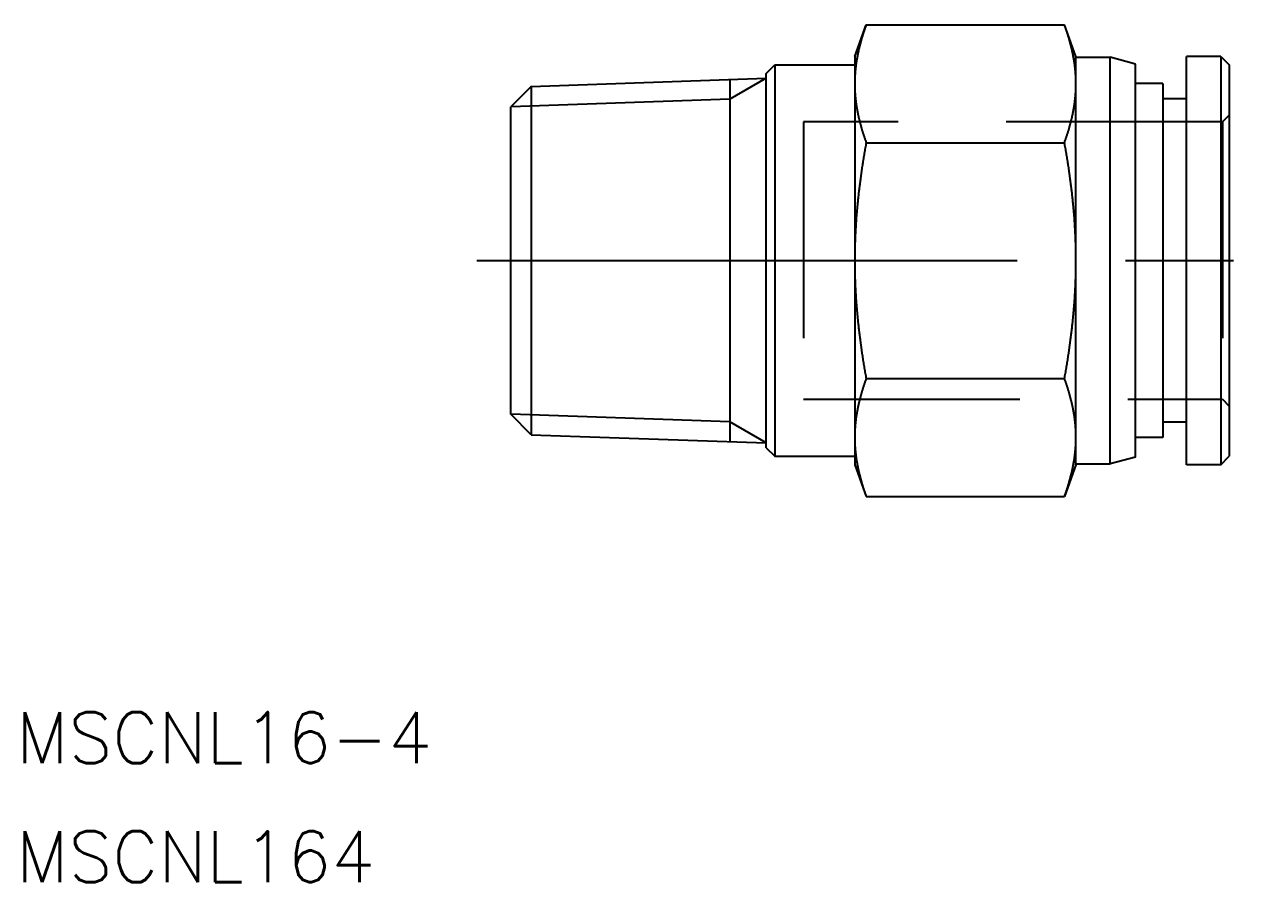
# Model space of a CAD drawing. Extents: x -111 to 16, y -37 to 16.
# Drawn here: x -110.8 to -38, y -36.5 to 13.9 of the extents above; entities that cross this region are included whole.
import ezdxf

# ---------------------------------------------------------------- set-up
doc = ezdxf.new("R2010")
doc.units = 0
doc.linetypes.add('CENTER', pattern=[50.8, 31.75, -6.35, 6.35, -6.35])
doc.linetypes.add('DASHED', pattern=[19.05, 12.7, -6.35])
doc.layers.get('0').update_dxf_attribs({"linetype": 'CONTINUOUS'})
doc.layers.add('CENTER', color=1, linetype='CENTER')
doc.styles.get("Standard").update_dxf_attribs({"font": 'txt.shx', "height": 3, "bigfont": 'bigfont.shx'})

msp = doc.modelspace()

# ---------------------------------------------------------------- linework, layer by layer
at = {"color": 7, "linetype": 'CONTINUOUS'}
for p, q in [((-62.026951, 12), (-61.351275, 13.856406)), ((-61.351275, 13.856406), (-49.702628, 13.856406)), ((-49.026951, 12), (-49.702628, 13.856406)), ((-62.026951, 12), (-62.026951, 10.392305)), ((-49.026951, 10.392305), (-49.026951, 12)), ((-49.026951, 11.95), (-47.026951, 11.95)), ((-47.026951, -11.95), (-47.026951, 11.95)), ((-45.526951, 11.55), (-47.026951, 11.95)), ((-42.526951, -12), (-42.526951, 12)), ((-40.526951, 12), (-42.526951, 12)), ((-40.526951, 12), (-40.526951, -12)), ((-40.526951, 12), (-40.026951, 11.5)), ((-67.226951, 11), (-66.726951, 11.5)), ((-67.226951, -11), (-67.226951, 11)), ((-66.726951, 11.5), (-66.726951, -11.5)), ((-66.726951, 11.5), (-62.026951, 11.5)), ((-45.526951, -11.55), (-45.526951, 11.55)), ((-40.026951, 11.5), (-40.026951, -11.5)), ((-81.022905, 10.234593), (-82.226951, 9.030547)), ((-81.022905, 10.234593), (-67.226951, 10.716358)), ((-81.022905, 10.234593), (-81.022905, -10.234593)), ((-69.369165, 10.64155), (-69.369165, -10.64155)), ((-67.226951, -10.716358), (-67.226951, 10.716358)), ((-62.026951, 10.392305), (-62.026951, 0)), ((-49.026951, 0), (-49.026951, 10.392305)), ((-43.926951, 10.4), (-45.526951, 10.4)), ((-43.926951, 10.4), (-43.926951, -10.4)), ((-42.526951, 9.5), (-43.926951, 9.5)), ((-82.226951, -9.030547), (-82.226951, 9.030547)), ((-82.226951, -9.0225), (-82.226951, 9.0225)), ((-61.351275, 6.928203), (-49.702628, 6.928203)), ((-49.026951, -10.392305), (-49.026951, 0)), ((-62.026951, 0), (-62.026951, -10.392305)), ((-61.351275, -6.928203), (-49.702628, -6.928203)), ((-81.022905, -10.234593), (-82.226951, -9.030547)), ((-42.526951, -9.5), (-43.926951, -9.5)), ((-81.022905, -10.234593), (-67.226951, -10.716358)), ((-62.026951, -10.392305), (-62.026951, -12)), ((-49.026951, -12), (-49.026951, -10.392305)), ((-43.926951, -10.4), (-45.526951, -10.4)), ((-67.226951, -11), (-66.726951, -11.5)), ((-66.726951, -11.5), (-62.026951, -11.5)), ((-45.526951, -11.55), (-47.026951, -11.95)), ((-40.526951, -12), (-40.026951, -11.5)), ((-62.026951, -12), (-61.351275, -13.856406)), ((-49.026951, -12), (-49.702628, -13.856406)), ((-49.026951, -11.95), (-47.026951, -11.95)), ((-40.526951, -12), (-42.526951, -12)), ((-61.351275, -13.856406), (-49.702628, -13.856406))]:
    msp.add_line(p, q, dxfattribs=at)
at = {"color": 3, "linetype": 'CONTINUOUS'}
for p, q in [((-67.226951, 10.716358), (-69.369165, 9.47955)), ((-69.369165, 9.47955), (-82.226951, 9.030547)), ((-69.369165, -9.47955), (-82.226951, -9.030547)), ((-67.226951, -10.716358), (-69.369165, -9.47955))]:
    msp.add_line(p, q, dxfattribs=at)
at = {"color": 3, "linetype": 'DASHED'}
for p, q in [((-40.426951, 8.15), (-65.026951, 8.15)), ((-65.026951, 8.15), (-65.026951, -8.15)), ((-40.026951, 8.55), (-40.426951, 8.15)), ((-40.426951, 8.15), (-40.426951, -8.15)), ((-65.026951, -8.15), (-40.426951, -8.15)), ((-40.426951, -8.15), (-40.026951, -8.55))]:
    msp.add_line(p, q, dxfattribs=at)
at = {"color": 7}
for points in [[(-61.3513, 13.8564, 0), (-61.3658, 13.8163, 0), (-61.3802, 13.7763, 0), (-61.3943, 13.7365, 0), (-61.4083, 13.6968, 0), (-61.4222, 13.6573, 0), (-61.4358, 13.6178, 0), (-61.4493, 13.5785, 0), (-61.4626, 13.5393, 0), (-61.4758, 13.5003, 0), (-61.4887, 13.4613, 0), (-61.5015, 13.4225, 0), (-61.5142, 13.3838, 0), (-61.5267, 13.3452, 0), (-61.539, 13.3068, 0), (-61.5511, 13.2684, 0), (-61.5631, 13.2301, 0), (-61.5749, 13.192, 0), (-61.5865, 13.1539, 0), (-61.598, 13.116, 0), (-61.6093, 13.0781, 0), (-61.6205, 13.0404, 0), (-61.6315, 13.0027, 0), (-61.6423, 12.9652, 0), (-61.653, 12.9277, 0), (-61.6635, 12.8903, 0), (-61.6739, 12.853, 0), (-61.6841, 12.8158, 0), (-61.6942, 12.7787, 0), (-61.7041, 12.7417, 0), (-61.7138, 12.7047, 0), (-61.7234, 12.6679, 0), (-61.7328, 12.6311, 0), (-61.7421, 12.5944, 0), (-61.7512, 12.5577, 0), (-61.7602, 12.5212, 0), (-61.769, 12.4847, 0), (-61.7777, 12.4482, 0), (-61.7862, 12.4119, 0), (-61.7945, 12.3756, 0), (-61.8027, 12.3393, 0), (-61.8108, 12.3031, 0), (-61.8187, 12.267, 0), (-61.8265, 12.231, 0), (-61.8341, 12.195, 0), (-61.8415, 12.159, 0), (-61.8489, 12.1231, 0), (-61.856, 12.0873, 0), (-61.863, 12.0515, 0), (-61.8699, 12.0157, 0), (-61.8766, 11.98, 0), (-61.8832, 11.9444, 0), (-61.8896, 11.9087, 0), (-61.8959, 11.8732, 0), (-61.902, 11.8376, 0), (-61.908, 11.8021, 0), (-61.9138, 11.7666, 0), (-61.9195, 11.7312, 0), (-61.9251, 11.6958, 0), (-61.9305, 11.6604, 0), (-61.9357, 11.6251, 0), (-61.9408, 11.5898, 0), (-61.9458, 11.5545, 0), (-61.9506, 11.5192, 0), (-61.9552, 11.484, 0), (-61.9598, 11.4487, 0), (-61.9641, 11.4135, 0), (-61.9684, 11.3783, 0), (-61.9724, 11.3431, 0), (-61.9764, 11.308, 0), (-61.9802, 11.2728, 0), (-61.9838, 11.2377, 0), (-61.9873, 11.2025, 0), (-61.9907, 11.1674, 0), (-61.9939, 11.1323, 0), (-61.9969, 11.0971, 0), (-61.9998, 11.062, 0), (-62.0026, 11.0269, 0), (-62.0052, 10.9917, 0), (-62.0077, 10.9566, 0), (-62.01, 10.9215, 0), (-62.0122, 10.8863, 0), (-62.0142, 10.8512, 0), (-62.0161, 10.816, 0), (-62.0178, 10.7808, 0), (-62.0194, 10.7456, 0), (-62.0208, 10.7104, 0), (-62.0221, 10.6751, 0), (-62.0232, 10.6399, 0), (-62.0242, 10.6046, 0), (-62.0251, 10.5693, 0), (-62.0257, 10.5339, 0), (-62.0263, 10.4986, 0), (-62.0266, 10.4632, 0), (-62.0269, 10.4278, 0), (-62.027, 10.3923, 0)], [(-49.027, 10.3923, 0), (-49.027, 10.4278, 0), (-49.0273, 10.4632, 0), (-49.0276, 10.4986, 0), (-49.0282, 10.5339, 0), (-49.0289, 10.5693, 0), (-49.0297, 10.6046, 0), (-49.0307, 10.6399, 0), (-49.0318, 10.6751, 0), (-49.0331, 10.7104, 0), (-49.0345, 10.7456, 0), (-49.0361, 10.7808, 0), (-49.0378, 10.816, 0), (-49.0397, 10.8512, 0), (-49.0417, 10.8863, 0), (-49.0439, 10.9215, 0), (-49.0462, 10.9566, 0), (-49.0487, 10.9917, 0), (-49.0513, 11.0269, 0), (-49.0541, 11.062, 0), (-49.057, 11.0971, 0), (-49.06, 11.1323, 0), (-49.0632, 11.1674, 0), (-49.0666, 11.2025, 0), (-49.0701, 11.2377, 0), (-49.0737, 11.2728, 0), (-49.0775, 11.308, 0), (-49.0815, 11.3431, 0), (-49.0855, 11.3783, 0), (-49.0898, 11.4135, 0), (-49.0941, 11.4487, 0), (-49.0987, 11.484, 0), (-49.1033, 11.5192, 0), (-49.1081, 11.5545, 0), (-49.1131, 11.5898, 0), (-49.1182, 11.6251, 0), (-49.1234, 11.6604, 0), (-49.1288, 11.6958, 0), (-49.1344, 11.7312, 0), (-49.1401, 11.7666, 0), (-49.1459, 11.8021, 0), (-49.1519, 11.8376, 0), (-49.158, 11.8732, 0), (-49.1643, 11.9087, 0), (-49.1707, 11.9444, 0), (-49.1773, 11.98, 0), (-49.184, 12.0157, 0), (-49.1909, 12.0515, 0), (-49.1979, 12.0873, 0), (-49.205, 12.1231, 0), (-49.2124, 12.159, 0), (-49.2198, 12.195, 0), (-49.2274, 12.231, 0), (-49.2352, 12.267, 0), (-49.2431, 12.3031, 0), (-49.2512, 12.3393, 0), (-49.2594, 12.3756, 0), (-49.2677, 12.4119, 0), (-49.2762, 12.4482, 0), (-49.2849, 12.4847, 0), (-49.2937, 12.5212, 0), (-49.3027, 12.5577, 0), (-49.3118, 12.5944, 0), (-49.3211, 12.6311, 0), (-49.3305, 12.6679, 0), (-49.3401, 12.7047, 0), (-49.3498, 12.7417, 0), (-49.3597, 12.7787, 0), (-49.3698, 12.8158, 0), (-49.38, 12.853, 0), (-49.3904, 12.8903, 0), (-49.4009, 12.9277, 0), (-49.4116, 12.9652, 0), (-49.4224, 13.0027, 0), (-49.4334, 13.0404, 0), (-49.4446, 13.0781, 0), (-49.4559, 13.116, 0), (-49.4674, 13.1539, 0), (-49.479, 13.192, 0), (-49.4908, 13.2301, 0), (-49.5028, 13.2684, 0), (-49.5149, 13.3068, 0), (-49.5273, 13.3452, 0), (-49.5397, 13.3838, 0), (-49.5524, 13.4225, 0), (-49.5652, 13.4613, 0), (-49.5781, 13.5003, 0), (-49.5913, 13.5393, 0), (-49.6046, 13.5785, 0), (-49.6181, 13.6178, 0), (-49.6317, 13.6573, 0), (-49.6456, 13.6968, 0), (-49.6596, 13.7365, 0), (-49.6737, 13.7763, 0), (-49.6881, 13.8163, 0), (-49.7026, 13.8564, 0)], [(-62.027, 10.3923, 0), (-62.0269, 10.3568, 0), (-62.0266, 10.3214, 0), (-62.0263, 10.286, 0), (-62.0257, 10.2507, 0), (-62.0251, 10.2153, 0), (-62.0242, 10.18, 0), (-62.0232, 10.1447, 0), (-62.0221, 10.1095, 0), (-62.0208, 10.0742, 0), (-62.0194, 10.039, 0), (-62.0178, 10.0038, 0), (-62.0161, 9.96863, 0), (-62.0142, 9.93345, 0), (-62.0122, 9.89829, 0), (-62.01, 9.86314, 0), (-62.0077, 9.828, 0), (-62.0052, 9.79286, 0), (-62.0026, 9.75773, 0), (-61.9998, 9.7226, 0), (-61.9969, 9.68747, 0), (-61.9939, 9.65234, 0), (-61.9907, 9.61721, 0), (-61.9873, 9.58208, 0), (-61.9838, 9.54694, 0), (-61.9802, 9.51179, 0), (-61.9764, 9.47663, 0), (-61.9724, 9.44147, 0), (-61.9684, 9.40629, 0), (-61.9641, 9.37109, 0), (-61.9598, 9.33588, 0), (-61.9552, 9.30065, 0), (-61.9506, 9.2654, 0), (-61.9458, 9.23013, 0), (-61.9408, 9.19484, 0), (-61.9357, 9.15952, 0), (-61.9305, 9.12418, 0), (-61.9251, 9.0888, 0), (-61.9195, 9.0534, 0), (-61.9138, 9.01797, 0), (-61.908, 8.9825, 0), (-61.902, 8.94699, 0), (-61.8959, 8.91145, 0), (-61.8896, 8.87588, 0), (-61.8832, 8.84026, 0), (-61.8766, 8.8046, 0), (-61.8699, 8.76889, 0), (-61.863, 8.73314, 0), (-61.856, 8.69735, 0), (-61.8489, 8.6615, 0), (-61.8415, 8.6256, 0), (-61.8341, 8.58965, 0), (-61.8265, 8.55365, 0), (-61.8187, 8.51759, 0), (-61.8108, 8.48147, 0), (-61.8027, 8.4453, 0), (-61.7945, 8.40906, 0), (-61.7862, 8.37276, 0), (-61.7777, 8.33639, 0), (-61.769, 8.29996, 0), (-61.7602, 8.26346, 0), (-61.7512, 8.22688, 0), (-61.7421, 8.19024, 0), (-61.7328, 8.15352, 0), (-61.7234, 8.11673, 0), (-61.7138, 8.07986, 0), (-61.7041, 8.04291, 0), (-61.6942, 8.00588, 0), (-61.6841, 7.96877, 0), (-61.6739, 7.93157, 0), (-61.6635, 7.89428, 0), (-61.653, 7.85691, 0), (-61.6423, 7.81944, 0), (-61.6315, 7.78188, 0), (-61.6205, 7.74423, 0), (-61.6093, 7.70648, 0), (-61.598, 7.66864, 0), (-61.5865, 7.63069, 0), (-61.5749, 7.59264, 0), (-61.5631, 7.55449, 0), (-61.5511, 7.51623, 0), (-61.539, 7.47786, 0), (-61.5267, 7.43938, 0), (-61.5142, 7.40079, 0), (-61.5015, 7.36209, 0), (-61.4887, 7.32327, 0), (-61.4758, 7.28433, 0), (-61.4626, 7.24527, 0), (-61.4493, 7.20609, 0), (-61.4358, 7.16678, 0), (-61.4222, 7.12735, 0), (-61.4083, 7.08779, 0), (-61.3943, 7.04809, 0), (-61.3802, 7.00827, 0), (-61.3658, 6.9683, 0), (-61.3513, 6.9282, 0)], [(-49.7026, 6.9282, 0), (-49.6881, 6.9683, 0), (-49.6737, 7.00827, 0), (-49.6596, 7.04809, 0), (-49.6456, 7.08779, 0), (-49.6317, 7.12735, 0), (-49.6181, 7.16678, 0), (-49.6046, 7.20609, 0), (-49.5913, 7.24527, 0), (-49.5781, 7.28433, 0), (-49.5652, 7.32327, 0), (-49.5524, 7.36209, 0), (-49.5397, 7.40079, 0), (-49.5273, 7.43938, 0), (-49.5149, 7.47786, 0), (-49.5028, 7.51623, 0), (-49.4908, 7.55449, 0), (-49.479, 7.59264, 0), (-49.4674, 7.63069, 0), (-49.4559, 7.66864, 0), (-49.4446, 7.70648, 0), (-49.4334, 7.74423, 0), (-49.4224, 7.78188, 0), (-49.4116, 7.81944, 0), (-49.4009, 7.85691, 0), (-49.3904, 7.89428, 0), (-49.38, 7.93157, 0), (-49.3698, 7.96877, 0), (-49.3597, 8.00588, 0), (-49.3498, 8.04291, 0), (-49.3401, 8.07986, 0), (-49.3305, 8.11673, 0), (-49.3211, 8.15352, 0), (-49.3118, 8.19024, 0), (-49.3027, 8.22688, 0), (-49.2937, 8.26346, 0), (-49.2849, 8.29996, 0), (-49.2762, 8.33639, 0), (-49.2677, 8.37276, 0), (-49.2594, 8.40906, 0), (-49.2512, 8.4453, 0), (-49.2431, 8.48147, 0), (-49.2352, 8.51759, 0), (-49.2274, 8.55365, 0), (-49.2198, 8.58965, 0), (-49.2124, 8.6256, 0), (-49.205, 8.6615, 0), (-49.1979, 8.69735, 0), (-49.1909, 8.73314, 0), (-49.184, 8.76889, 0), (-49.1773, 8.8046, 0), (-49.1707, 8.84026, 0), (-49.1643, 8.87588, 0), (-49.158, 8.91145, 0), (-49.1519, 8.94699, 0), (-49.1459, 8.9825, 0), (-49.1401, 9.01797, 0), (-49.1344, 9.0534, 0), (-49.1288, 9.0888, 0), (-49.1234, 9.12418, 0), (-49.1182, 9.15952, 0), (-49.1131, 9.19484, 0), (-49.1081, 9.23013, 0), (-49.1033, 9.2654, 0), (-49.0987, 9.30065, 0), (-49.0941, 9.33588, 0), (-49.0898, 9.37109, 0), (-49.0855, 9.40629, 0), (-49.0815, 9.44147, 0), (-49.0775, 9.47663, 0), (-49.0737, 9.51179, 0), (-49.0701, 9.54694, 0), (-49.0666, 9.58208, 0), (-49.0632, 9.61721, 0), (-49.06, 9.65234, 0), (-49.057, 9.68747, 0), (-49.0541, 9.7226, 0), (-49.0513, 9.75773, 0), (-49.0487, 9.79286, 0), (-49.0462, 9.828, 0), (-49.0439, 9.86314, 0), (-49.0417, 9.89829, 0), (-49.0397, 9.93345, 0), (-49.0378, 9.96863, 0), (-49.0361, 10.0038, 0), (-49.0345, 10.039, 0), (-49.0331, 10.0742, 0), (-49.0318, 10.1095, 0), (-49.0307, 10.1447, 0), (-49.0297, 10.18, 0), (-49.0289, 10.2153, 0), (-49.0282, 10.2507, 0), (-49.0276, 10.286, 0), (-49.0273, 10.3214, 0), (-49.027, 10.3568, 0), (-49.027, 10.3923, 0)], [(-61.3513, 6.9282, 0), (-61.3658, 6.848, 0), (-61.3802, 6.76808, 0), (-61.3943, 6.68843, 0), (-61.4083, 6.60904, 0), (-61.4222, 6.52991, 0), (-61.4358, 6.45105, 0), (-61.4493, 6.37243, 0), (-61.4626, 6.29407, 0), (-61.4758, 6.21595, 0), (-61.4887, 6.13807, 0), (-61.5015, 6.06043, 0), (-61.5142, 5.98303, 0), (-61.5267, 5.90585, 0), (-61.539, 5.82889, 0), (-61.5511, 5.75216, 0), (-61.5631, 5.67564, 0), (-61.5749, 5.59933, 0), (-61.5865, 5.52323, 0), (-61.598, 5.44734, 0), (-61.6093, 5.37164, 0), (-61.6205, 5.29615, 0), (-61.6315, 5.22084, 0), (-61.6423, 5.14573, 0), (-61.653, 5.0708, 0), (-61.6635, 4.99605, 0), (-61.6739, 4.92148, 0), (-61.6841, 4.84708, 0), (-61.6942, 4.77285, 0), (-61.7041, 4.69879, 0), (-61.7138, 4.62489, 0), (-61.7234, 4.55115, 0), (-61.7328, 4.47756, 0), (-61.7421, 4.40413, 0), (-61.7512, 4.33084, 0), (-61.7602, 4.2577, 0), (-61.769, 4.1847, 0), (-61.7777, 4.11183, 0), (-61.7862, 4.0391, 0), (-61.7945, 3.96649, 0), (-61.8027, 3.89402, 0), (-61.8108, 3.82166, 0), (-61.8187, 3.74943, 0), (-61.8265, 3.67731, 0), (-61.8341, 3.6053, 0), (-61.8415, 3.5334, 0), (-61.8489, 3.46161, 0), (-61.856, 3.38992, 0), (-61.863, 3.31832, 0), (-61.8699, 3.24682, 0), (-61.8766, 3.17542, 0), (-61.8832, 3.10409, 0), (-61.8896, 3.03286, 0), (-61.8959, 2.9617, 0), (-61.902, 2.89062, 0), (-61.908, 2.81961, 0), (-61.9138, 2.74868, 0), (-61.9195, 2.67781, 0), (-61.9251, 2.607, 0), (-61.9305, 2.53626, 0), (-61.9357, 2.46557, 0), (-61.9408, 2.39493, 0), (-61.9458, 2.32435, 0), (-61.9506, 2.25381, 0), (-61.9552, 2.18331, 0), (-61.9598, 2.11285, 0), (-61.9641, 2.04243, 0), (-61.9684, 1.97204, 0), (-61.9724, 1.90168, 0), (-61.9764, 1.83134, 0), (-61.9802, 1.76103, 0), (-61.9838, 1.69073, 0), (-61.9873, 1.62045, 0), (-61.9907, 1.55018, 0), (-61.9939, 1.47992, 0), (-61.9969, 1.40967, 0), (-61.9998, 1.33941, 0), (-62.0026, 1.26915, 0), (-62.0052, 1.19889, 0), (-62.0077, 1.12862, 0), (-62.01, 1.05833, 0), (-62.0122, 0.988026, 0), (-62.0142, 0.917702, 0), (-62.0161, 0.847355, 0), (-62.0178, 0.77698, 0), (-62.0194, 0.706574, 0), (-62.0208, 0.636134, 0), (-62.0221, 0.565655, 0), (-62.0232, 0.495134, 0), (-62.0242, 0.424567, 0), (-62.0251, 0.353951, 0), (-62.0257, 0.283282, 0), (-62.0263, 0.212556, 0), (-62.0266, 0.14177, 0), (-62.0269, 0.070919, 0), (-62.027, 0, 0)], [(-49.027, 0, 0), (-49.027, 0.070919, 0), (-49.0273, 0.14177, 0), (-49.0276, 0.212556, 0), (-49.0282, 0.283282, 0), (-49.0289, 0.353951, 0), (-49.0297, 0.424567, 0), (-49.0307, 0.495134, 0), (-49.0318, 0.565655, 0), (-49.0331, 0.636134, 0), (-49.0345, 0.706574, 0), (-49.0361, 0.77698, 0), (-49.0378, 0.847355, 0), (-49.0397, 0.917702, 0), (-49.0417, 0.988026, 0), (-49.0439, 1.05833, 0), (-49.0462, 1.12862, 0), (-49.0487, 1.19889, 0), (-49.0513, 1.26915, 0), (-49.0541, 1.33941, 0), (-49.057, 1.40967, 0), (-49.06, 1.47992, 0), (-49.0632, 1.55018, 0), (-49.0666, 1.62045, 0), (-49.0701, 1.69073, 0), (-49.0737, 1.76103, 0), (-49.0775, 1.83134, 0), (-49.0815, 1.90168, 0), (-49.0855, 1.97204, 0), (-49.0898, 2.04243, 0), (-49.0941, 2.11285, 0), (-49.0987, 2.18331, 0), (-49.1033, 2.25381, 0), (-49.1081, 2.32435, 0), (-49.1131, 2.39493, 0), (-49.1182, 2.46557, 0), (-49.1234, 2.53626, 0), (-49.1288, 2.607, 0), (-49.1344, 2.67781, 0), (-49.1401, 2.74868, 0), (-49.1459, 2.81961, 0), (-49.1519, 2.89062, 0), (-49.158, 2.9617, 0), (-49.1643, 3.03286, 0), (-49.1707, 3.10409, 0), (-49.1773, 3.17542, 0), (-49.184, 3.24682, 0), (-49.1909, 3.31832, 0), (-49.1979, 3.38992, 0), (-49.205, 3.46161, 0), (-49.2124, 3.5334, 0), (-49.2198, 3.6053, 0), (-49.2274, 3.67731, 0), (-49.2352, 3.74943, 0), (-49.2431, 3.82166, 0), (-49.2512, 3.89402, 0), (-49.2594, 3.96649, 0), (-49.2677, 4.0391, 0), (-49.2762, 4.11183, 0), (-49.2849, 4.1847, 0), (-49.2937, 4.2577, 0), (-49.3027, 4.33084, 0), (-49.3118, 4.40413, 0), (-49.3211, 4.47756, 0), (-49.3305, 4.55115, 0), (-49.3401, 4.62489, 0), (-49.3498, 4.69879, 0), (-49.3597, 4.77285, 0), (-49.3698, 4.84708, 0), (-49.38, 4.92148, 0), (-49.3904, 4.99605, 0), (-49.4009, 5.0708, 0), (-49.4116, 5.14573, 0), (-49.4224, 5.22084, 0), (-49.4334, 5.29615, 0), (-49.4446, 5.37164, 0), (-49.4559, 5.44734, 0), (-49.4674, 5.52323, 0), (-49.479, 5.59933, 0), (-49.4908, 5.67564, 0), (-49.5028, 5.75216, 0), (-49.5149, 5.82889, 0), (-49.5273, 5.90585, 0), (-49.5397, 5.98303, 0), (-49.5524, 6.06043, 0), (-49.5652, 6.13807, 0), (-49.5781, 6.21595, 0), (-49.5913, 6.29407, 0), (-49.6046, 6.37243, 0), (-49.6181, 6.45105, 0), (-49.6317, 6.52991, 0), (-49.6456, 6.60904, 0), (-49.6596, 6.68843, 0), (-49.6737, 6.76808, 0), (-49.6881, 6.848, 0), (-49.7026, 6.9282, 0)], [(-62.027, 0, 0), (-62.0269, -0.070919, 0), (-62.0266, -0.14177, 0), (-62.0263, -0.212556, 0), (-62.0257, -0.283282, 0), (-62.0251, -0.353951, 0), (-62.0242, -0.424567, 0), (-62.0232, -0.495134, 0), (-62.0221, -0.565655, 0), (-62.0208, -0.636134, 0), (-62.0194, -0.706574, 0), (-62.0178, -0.77698, 0), (-62.0161, -0.847355, 0), (-62.0142, -0.917702, 0), (-62.0122, -0.988026, 0), (-62.01, -1.05833, 0), (-62.0077, -1.12862, 0), (-62.0052, -1.19889, 0), (-62.0026, -1.26915, 0), (-61.9998, -1.33941, 0), (-61.9969, -1.40967, 0), (-61.9939, -1.47992, 0), (-61.9907, -1.55018, 0), (-61.9873, -1.62045, 0), (-61.9838, -1.69073, 0), (-61.9802, -1.76103, 0), (-61.9764, -1.83134, 0), (-61.9724, -1.90168, 0), (-61.9684, -1.97204, 0), (-61.9641, -2.04243, 0), (-61.9598, -2.11285, 0), (-61.9552, -2.18331, 0), (-61.9506, -2.25381, 0), (-61.9458, -2.32435, 0), (-61.9408, -2.39493, 0), (-61.9357, -2.46557, 0), (-61.9305, -2.53626, 0), (-61.9251, -2.607, 0), (-61.9195, -2.67781, 0), (-61.9138, -2.74868, 0), (-61.908, -2.81961, 0), (-61.902, -2.89062, 0), (-61.8959, -2.9617, 0), (-61.8896, -3.03286, 0), (-61.8832, -3.10409, 0), (-61.8766, -3.17542, 0), (-61.8699, -3.24682, 0), (-61.863, -3.31832, 0), (-61.856, -3.38992, 0), (-61.8489, -3.46161, 0), (-61.8415, -3.5334, 0), (-61.8341, -3.6053, 0), (-61.8265, -3.67731, 0), (-61.8187, -3.74943, 0), (-61.8108, -3.82166, 0), (-61.8027, -3.89402, 0), (-61.7945, -3.96649, 0), (-61.7862, -4.0391, 0), (-61.7777, -4.11183, 0), (-61.769, -4.1847, 0), (-61.7602, -4.2577, 0), (-61.7512, -4.33084, 0), (-61.7421, -4.40413, 0), (-61.7328, -4.47756, 0), (-61.7234, -4.55115, 0), (-61.7138, -4.62489, 0), (-61.7041, -4.69879, 0), (-61.6942, -4.77285, 0), (-61.6841, -4.84708, 0), (-61.6739, -4.92148, 0), (-61.6635, -4.99605, 0), (-61.653, -5.0708, 0), (-61.6423, -5.14573, 0), (-61.6315, -5.22084, 0), (-61.6205, -5.29615, 0), (-61.6093, -5.37164, 0), (-61.598, -5.44734, 0), (-61.5865, -5.52323, 0), (-61.5749, -5.59933, 0), (-61.5631, -5.67564, 0), (-61.5511, -5.75216, 0), (-61.539, -5.82889, 0), (-61.5267, -5.90585, 0), (-61.5142, -5.98303, 0), (-61.5015, -6.06043, 0), (-61.4887, -6.13807, 0), (-61.4758, -6.21595, 0), (-61.4626, -6.29407, 0), (-61.4493, -6.37243, 0), (-61.4358, -6.45105, 0), (-61.4222, -6.52991, 0), (-61.4083, -6.60904, 0), (-61.3943, -6.68843, 0), (-61.3802, -6.76808, 0), (-61.3658, -6.848, 0), (-61.3513, -6.9282, 0)], [(-49.7026, -6.9282, 0), (-49.6881, -6.848, 0), (-49.6737, -6.76808, 0), (-49.6596, -6.68843, 0), (-49.6456, -6.60904, 0), (-49.6317, -6.52991, 0), (-49.6181, -6.45105, 0), (-49.6046, -6.37243, 0), (-49.5913, -6.29407, 0), (-49.5781, -6.21595, 0), (-49.5652, -6.13807, 0), (-49.5524, -6.06043, 0), (-49.5397, -5.98303, 0), (-49.5273, -5.90585, 0), (-49.5149, -5.82889, 0), (-49.5028, -5.75216, 0), (-49.4908, -5.67564, 0), (-49.479, -5.59933, 0), (-49.4674, -5.52323, 0), (-49.4559, -5.44734, 0), (-49.4446, -5.37164, 0), (-49.4334, -5.29615, 0), (-49.4224, -5.22084, 0), (-49.4116, -5.14573, 0), (-49.4009, -5.0708, 0), (-49.3904, -4.99605, 0), (-49.38, -4.92148, 0), (-49.3698, -4.84708, 0), (-49.3597, -4.77285, 0), (-49.3498, -4.69879, 0), (-49.3401, -4.62489, 0), (-49.3305, -4.55115, 0), (-49.3211, -4.47756, 0), (-49.3118, -4.40413, 0), (-49.3027, -4.33084, 0), (-49.2937, -4.2577, 0), (-49.2849, -4.1847, 0), (-49.2762, -4.11183, 0), (-49.2677, -4.0391, 0), (-49.2594, -3.96649, 0), (-49.2512, -3.89402, 0), (-49.2431, -3.82166, 0), (-49.2352, -3.74943, 0), (-49.2274, -3.67731, 0), (-49.2198, -3.6053, 0), (-49.2124, -3.5334, 0), (-49.205, -3.46161, 0), (-49.1979, -3.38992, 0), (-49.1909, -3.31832, 0), (-49.184, -3.24682, 0), (-49.1773, -3.17542, 0), (-49.1707, -3.10409, 0), (-49.1643, -3.03286, 0), (-49.158, -2.9617, 0), (-49.1519, -2.89062, 0), (-49.1459, -2.81961, 0), (-49.1401, -2.74868, 0), (-49.1344, -2.67781, 0), (-49.1288, -2.607, 0), (-49.1234, -2.53626, 0), (-49.1182, -2.46557, 0), (-49.1131, -2.39493, 0), (-49.1081, -2.32435, 0), (-49.1033, -2.25381, 0), (-49.0987, -2.18331, 0), (-49.0941, -2.11285, 0), (-49.0898, -2.04243, 0), (-49.0855, -1.97204, 0), (-49.0815, -1.90168, 0), (-49.0775, -1.83134, 0), (-49.0737, -1.76103, 0), (-49.0701, -1.69073, 0), (-49.0666, -1.62045, 0), (-49.0632, -1.55018, 0), (-49.06, -1.47992, 0), (-49.057, -1.40967, 0), (-49.0541, -1.33941, 0), (-49.0513, -1.26915, 0), (-49.0487, -1.19889, 0), (-49.0462, -1.12862, 0), (-49.0439, -1.05833, 0), (-49.0417, -0.988026, 0), (-49.0397, -0.917702, 0), (-49.0378, -0.847355, 0), (-49.0361, -0.77698, 0), (-49.0345, -0.706574, 0), (-49.0331, -0.636134, 0), (-49.0318, -0.565655, 0), (-49.0307, -0.495134, 0), (-49.0297, -0.424567, 0), (-49.0289, -0.353951, 0), (-49.0282, -0.283282, 0), (-49.0276, -0.212556, 0), (-49.0273, -0.14177, 0), (-49.027, -0.070919, 0), (-49.027, 0, 0)], [(-61.3513, -6.9282, 0), (-61.3658, -6.9683, 0), (-61.3802, -7.00827, 0), (-61.3943, -7.04809, 0), (-61.4083, -7.08779, 0), (-61.4222, -7.12735, 0), (-61.4358, -7.16678, 0), (-61.4493, -7.20609, 0), (-61.4626, -7.24527, 0), (-61.4758, -7.28433, 0), (-61.4887, -7.32327, 0), (-61.5015, -7.36209, 0), (-61.5142, -7.40079, 0), (-61.5267, -7.43938, 0), (-61.539, -7.47786, 0), (-61.5511, -7.51623, 0), (-61.5631, -7.55449, 0), (-61.5749, -7.59264, 0), (-61.5865, -7.63069, 0), (-61.598, -7.66864, 0), (-61.6093, -7.70648, 0), (-61.6205, -7.74423, 0), (-61.6315, -7.78188, 0), (-61.6423, -7.81944, 0), (-61.653, -7.85691, 0), (-61.6635, -7.89428, 0), (-61.6739, -7.93157, 0), (-61.6841, -7.96877, 0), (-61.6942, -8.00588, 0), (-61.7041, -8.04291, 0), (-61.7138, -8.07986, 0), (-61.7234, -8.11673, 0), (-61.7328, -8.15352, 0), (-61.7421, -8.19024, 0), (-61.7512, -8.22688, 0), (-61.7602, -8.26346, 0), (-61.769, -8.29996, 0), (-61.7777, -8.33639, 0), (-61.7862, -8.37276, 0), (-61.7945, -8.40906, 0), (-61.8027, -8.4453, 0), (-61.8108, -8.48147, 0), (-61.8187, -8.51759, 0), (-61.8265, -8.55365, 0), (-61.8341, -8.58965, 0), (-61.8415, -8.6256, 0), (-61.8489, -8.6615, 0), (-61.856, -8.69735, 0), (-61.863, -8.73314, 0), (-61.8699, -8.76889, 0), (-61.8766, -8.8046, 0), (-61.8832, -8.84026, 0), (-61.8896, -8.87588, 0), (-61.8959, -8.91145, 0), (-61.902, -8.94699, 0), (-61.908, -8.9825, 0), (-61.9138, -9.01797, 0), (-61.9195, -9.0534, 0), (-61.9251, -9.0888, 0), (-61.9305, -9.12418, 0), (-61.9357, -9.15952, 0), (-61.9408, -9.19484, 0), (-61.9458, -9.23013, 0), (-61.9506, -9.2654, 0), (-61.9552, -9.30065, 0), (-61.9598, -9.33588, 0), (-61.9641, -9.37109, 0), (-61.9684, -9.40629, 0), (-61.9724, -9.44147, 0), (-61.9764, -9.47663, 0), (-61.9802, -9.51179, 0), (-61.9838, -9.54694, 0), (-61.9873, -9.58208, 0), (-61.9907, -9.61721, 0), (-61.9939, -9.65234, 0), (-61.9969, -9.68747, 0), (-61.9998, -9.7226, 0), (-62.0026, -9.75773, 0), (-62.0052, -9.79286, 0), (-62.0077, -9.828, 0), (-62.01, -9.86314, 0), (-62.0122, -9.89829, 0), (-62.0142, -9.93345, 0), (-62.0161, -9.96863, 0), (-62.0178, -10.0038, 0), (-62.0194, -10.039, 0), (-62.0208, -10.0742, 0), (-62.0221, -10.1095, 0), (-62.0232, -10.1447, 0), (-62.0242, -10.18, 0), (-62.0251, -10.2153, 0), (-62.0257, -10.2507, 0), (-62.0263, -10.286, 0), (-62.0266, -10.3214, 0), (-62.0269, -10.3568, 0), (-62.027, -10.3923, 0)], [(-49.027, -10.3923, 0), (-49.027, -10.3568, 0), (-49.0273, -10.3214, 0), (-49.0276, -10.286, 0), (-49.0282, -10.2507, 0), (-49.0289, -10.2153, 0), (-49.0297, -10.18, 0), (-49.0307, -10.1447, 0), (-49.0318, -10.1095, 0), (-49.0331, -10.0742, 0), (-49.0345, -10.039, 0), (-49.0361, -10.0038, 0), (-49.0378, -9.96863, 0), (-49.0397, -9.93345, 0), (-49.0417, -9.89829, 0), (-49.0439, -9.86314, 0), (-49.0462, -9.828, 0), (-49.0487, -9.79286, 0), (-49.0513, -9.75773, 0), (-49.0541, -9.7226, 0), (-49.057, -9.68747, 0), (-49.06, -9.65234, 0), (-49.0632, -9.61721, 0), (-49.0666, -9.58208, 0), (-49.0701, -9.54694, 0), (-49.0737, -9.51179, 0), (-49.0775, -9.47663, 0), (-49.0815, -9.44147, 0), (-49.0855, -9.40629, 0), (-49.0898, -9.37109, 0), (-49.0941, -9.33588, 0), (-49.0987, -9.30065, 0), (-49.1033, -9.2654, 0), (-49.1081, -9.23013, 0), (-49.1131, -9.19484, 0), (-49.1182, -9.15952, 0), (-49.1234, -9.12418, 0), (-49.1288, -9.0888, 0), (-49.1344, -9.0534, 0), (-49.1401, -9.01797, 0), (-49.1459, -8.9825, 0), (-49.1519, -8.94699, 0), (-49.158, -8.91145, 0), (-49.1643, -8.87588, 0), (-49.1707, -8.84026, 0), (-49.1773, -8.8046, 0), (-49.184, -8.76889, 0), (-49.1909, -8.73314, 0), (-49.1979, -8.69735, 0), (-49.205, -8.6615, 0), (-49.2124, -8.6256, 0), (-49.2198, -8.58965, 0), (-49.2274, -8.55365, 0), (-49.2352, -8.51759, 0), (-49.2431, -8.48147, 0), (-49.2512, -8.4453, 0), (-49.2594, -8.40906, 0), (-49.2677, -8.37276, 0), (-49.2762, -8.33639, 0), (-49.2849, -8.29996, 0), (-49.2937, -8.26346, 0), (-49.3027, -8.22688, 0), (-49.3118, -8.19024, 0), (-49.3211, -8.15352, 0), (-49.3305, -8.11673, 0), (-49.3401, -8.07986, 0), (-49.3498, -8.04291, 0), (-49.3597, -8.00588, 0), (-49.3698, -7.96877, 0), (-49.38, -7.93157, 0), (-49.3904, -7.89428, 0), (-49.4009, -7.85691, 0), (-49.4116, -7.81944, 0), (-49.4224, -7.78188, 0), (-49.4334, -7.74423, 0), (-49.4446, -7.70648, 0), (-49.4559, -7.66864, 0), (-49.4674, -7.63069, 0), (-49.479, -7.59264, 0), (-49.4908, -7.55449, 0), (-49.5028, -7.51623, 0), (-49.5149, -7.47786, 0), (-49.5273, -7.43938, 0), (-49.5397, -7.40079, 0), (-49.5524, -7.36209, 0), (-49.5652, -7.32327, 0), (-49.5781, -7.28433, 0), (-49.5913, -7.24527, 0), (-49.6046, -7.20609, 0), (-49.6181, -7.16678, 0), (-49.6317, -7.12735, 0), (-49.6456, -7.08779, 0), (-49.6596, -7.04809, 0), (-49.6737, -7.00827, 0), (-49.6881, -6.9683, 0), (-49.7026, -6.9282, 0)], [(-62.027, -10.3923, 0), (-62.0269, -10.4278, 0), (-62.0266, -10.4632, 0), (-62.0263, -10.4986, 0), (-62.0257, -10.5339, 0), (-62.0251, -10.5693, 0), (-62.0242, -10.6046, 0), (-62.0232, -10.6399, 0), (-62.0221, -10.6751, 0), (-62.0208, -10.7104, 0), (-62.0194, -10.7456, 0), (-62.0178, -10.7808, 0), (-62.0161, -10.816, 0), (-62.0142, -10.8512, 0), (-62.0122, -10.8863, 0), (-62.01, -10.9215, 0), (-62.0077, -10.9566, 0), (-62.0052, -10.9917, 0), (-62.0026, -11.0269, 0), (-61.9998, -11.062, 0), (-61.9969, -11.0971, 0), (-61.9939, -11.1323, 0), (-61.9907, -11.1674, 0), (-61.9873, -11.2025, 0), (-61.9838, -11.2377, 0), (-61.9802, -11.2728, 0), (-61.9764, -11.308, 0), (-61.9724, -11.3431, 0), (-61.9684, -11.3783, 0), (-61.9641, -11.4135, 0), (-61.9598, -11.4487, 0), (-61.9552, -11.484, 0), (-61.9506, -11.5192, 0), (-61.9458, -11.5545, 0), (-61.9408, -11.5898, 0), (-61.9357, -11.6251, 0), (-61.9305, -11.6604, 0), (-61.9251, -11.6958, 0), (-61.9195, -11.7312, 0), (-61.9138, -11.7666, 0), (-61.908, -11.8021, 0), (-61.902, -11.8376, 0), (-61.8959, -11.8732, 0), (-61.8896, -11.9087, 0), (-61.8832, -11.9444, 0), (-61.8766, -11.98, 0), (-61.8699, -12.0157, 0), (-61.863, -12.0515, 0), (-61.856, -12.0873, 0), (-61.8489, -12.1231, 0), (-61.8415, -12.159, 0), (-61.8341, -12.195, 0), (-61.8265, -12.231, 0), (-61.8187, -12.267, 0), (-61.8108, -12.3031, 0), (-61.8027, -12.3393, 0), (-61.7945, -12.3756, 0), (-61.7862, -12.4119, 0), (-61.7777, -12.4482, 0), (-61.769, -12.4847, 0), (-61.7602, -12.5212, 0), (-61.7512, -12.5577, 0), (-61.7421, -12.5944, 0), (-61.7328, -12.6311, 0), (-61.7234, -12.6679, 0), (-61.7138, -12.7047, 0), (-61.7041, -12.7417, 0), (-61.6942, -12.7787, 0), (-61.6841, -12.8158, 0), (-61.6739, -12.853, 0), (-61.6635, -12.8903, 0), (-61.653, -12.9277, 0), (-61.6423, -12.9652, 0), (-61.6315, -13.0027, 0), (-61.6205, -13.0404, 0), (-61.6093, -13.0781, 0), (-61.598, -13.116, 0), (-61.5865, -13.1539, 0), (-61.5749, -13.192, 0), (-61.5631, -13.2301, 0), (-61.5511, -13.2684, 0), (-61.539, -13.3068, 0), (-61.5267, -13.3452, 0), (-61.5142, -13.3838, 0), (-61.5015, -13.4225, 0), (-61.4887, -13.4613, 0), (-61.4758, -13.5003, 0), (-61.4626, -13.5393, 0), (-61.4493, -13.5785, 0), (-61.4358, -13.6178, 0), (-61.4222, -13.6573, 0), (-61.4083, -13.6968, 0), (-61.3943, -13.7365, 0), (-61.3802, -13.7763, 0), (-61.3658, -13.8163, 0), (-61.3513, -13.8564, 0)], [(-49.7026, -13.8564, 0), (-49.6881, -13.8163, 0), (-49.6737, -13.7763, 0), (-49.6596, -13.7365, 0), (-49.6456, -13.6968, 0), (-49.6317, -13.6573, 0), (-49.6181, -13.6178, 0), (-49.6046, -13.5785, 0), (-49.5913, -13.5393, 0), (-49.5781, -13.5003, 0), (-49.5652, -13.4613, 0), (-49.5524, -13.4225, 0), (-49.5397, -13.3838, 0), (-49.5273, -13.3452, 0), (-49.5149, -13.3068, 0), (-49.5028, -13.2684, 0), (-49.4908, -13.2301, 0), (-49.479, -13.192, 0), (-49.4674, -13.1539, 0), (-49.4559, -13.116, 0), (-49.4446, -13.0781, 0), (-49.4334, -13.0404, 0), (-49.4224, -13.0027, 0), (-49.4116, -12.9652, 0), (-49.4009, -12.9277, 0), (-49.3904, -12.8903, 0), (-49.38, -12.853, 0), (-49.3698, -12.8158, 0), (-49.3597, -12.7787, 0), (-49.3498, -12.7417, 0), (-49.3401, -12.7047, 0), (-49.3305, -12.6679, 0), (-49.3211, -12.6311, 0), (-49.3118, -12.5944, 0), (-49.3027, -12.5577, 0), (-49.2937, -12.5212, 0), (-49.2849, -12.4847, 0), (-49.2762, -12.4482, 0), (-49.2677, -12.4119, 0), (-49.2594, -12.3756, 0), (-49.2512, -12.3393, 0), (-49.2431, -12.3031, 0), (-49.2352, -12.267, 0), (-49.2274, -12.231, 0), (-49.2198, -12.195, 0), (-49.2124, -12.159, 0), (-49.205, -12.1231, 0), (-49.1979, -12.0873, 0), (-49.1909, -12.0515, 0), (-49.184, -12.0157, 0), (-49.1773, -11.98, 0), (-49.1707, -11.9444, 0), (-49.1643, -11.9087, 0), (-49.158, -11.8732, 0), (-49.1519, -11.8376, 0), (-49.1459, -11.8021, 0), (-49.1401, -11.7666, 0), (-49.1344, -11.7312, 0), (-49.1288, -11.6958, 0), (-49.1234, -11.6604, 0), (-49.1182, -11.6251, 0), (-49.1131, -11.5898, 0), (-49.1081, -11.5545, 0), (-49.1033, -11.5192, 0), (-49.0987, -11.484, 0), (-49.0941, -11.4487, 0), (-49.0898, -11.4135, 0), (-49.0855, -11.3783, 0), (-49.0815, -11.3431, 0), (-49.0775, -11.308, 0), (-49.0737, -11.2728, 0), (-49.0701, -11.2377, 0), (-49.0666, -11.2025, 0), (-49.0632, -11.1674, 0), (-49.06, -11.1323, 0), (-49.057, -11.0971, 0), (-49.0541, -11.062, 0), (-49.0513, -11.0269, 0), (-49.0487, -10.9917, 0), (-49.0462, -10.9566, 0), (-49.0439, -10.9215, 0), (-49.0417, -10.8863, 0), (-49.0397, -10.8512, 0), (-49.0378, -10.816, 0), (-49.0361, -10.7808, 0), (-49.0345, -10.7456, 0), (-49.0331, -10.7104, 0), (-49.0318, -10.6751, 0), (-49.0307, -10.6399, 0), (-49.0297, -10.6046, 0), (-49.0289, -10.5693, 0), (-49.0282, -10.5339, 0), (-49.0276, -10.4986, 0), (-49.0273, -10.4632, 0), (-49.027, -10.4278, 0), (-49.027, -10.3923, 0)]]:
    msp.add_polyline3d(points, dxfattribs=at)
at = {"layer": 'CENTER', "color": 1, "linetype": 'CENTER'}
msp.add_line((-84.226951, 0), (-38.026951, 0), dxfattribs=at)

# ---------------------------------------------------------------- texts
at = {"color": 7, "linetype": 'CONTINUOUS'}
for s, p in [('MSCNL16-4', (-111.293279, -29.52688)), ('MSCNL164', (-111.293279, -36.52688))]:
    msp.add_text(s, height=3, dxfattribs=at).set_placement(p)

doc.saveas('drawing.dxf')
